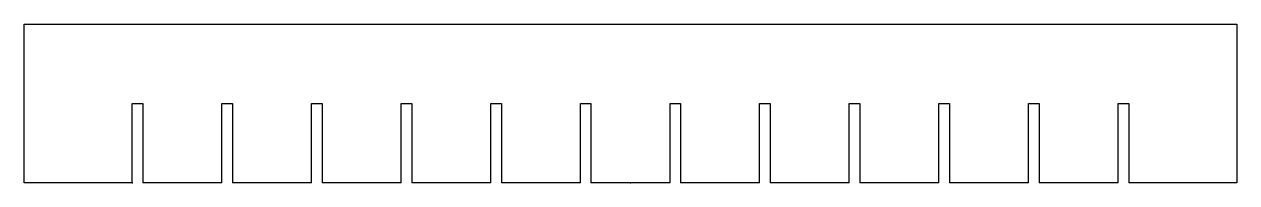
# Model space of a CAD drawing. Extents: x 0 to 230, y 0 to 30.
import ezdxf

# ---------------------------------------------------------------- set-up
doc = ezdxf.new("R2010")
doc.units = 0
doc.layers.get('0').update_dxf_attribs({"linetype": 'CONTINUOUS'})

msp = doc.modelspace()

# ---------------------------------------------------------------- linework, layer by layer
for points in [[(20.5, 0), (0, 0), (0, 30), (230, 30), (230, 0), (209.5, 0)], [(20.5, 0), (20.5, 15), (22.5, 15), (22.5, 0)], [(37.5, 0), (37.5, 15), (39.5, 15), (39.5, 0)], [(54.5, 0), (54.5, 15), (56.5, 15), (56.5, 0)], [(71.5, 0), (71.5, 15), (73.5, 15), (73.5, 0)], [(88.5, 0), (88.5, 15), (90.5, 15), (90.5, 0)], [(105.5, 0), (105.5, 15), (107.5, 15), (107.5, 0)], [(122.5, 0), (122.5, 15), (124.5, 15), (124.5, 0)], [(139.5, 0), (139.5, 15), (141.5, 15), (141.5, 0)], [(156.5, 0), (156.5, 15), (158.5, 15), (158.5, 0)], [(173.5, 0), (173.5, 15), (175.5, 15), (175.5, 0)], [(173.5, 0), (173.5, 15), (175.5, 15), (175.5, 0)], [(173.5, 0), (173.5, 15), (175.5, 15), (175.5, 0)], [(173.5, 0), (173.5, 15), (175.5, 15), (175.5, 0)], [(190.5, 0), (190.5, 15), (192.5, 15), (192.5, 0)], [(190.5, 0), (190.5, 15), (192.5, 15), (192.5, 0)], [(190.5, 0), (190.5, 15), (192.5, 15), (192.5, 0)], [(190.5, 0), (190.5, 15), (192.5, 15), (192.5, 0)], [(207.5, 0), (207.5, 15), (209.5, 15), (209.5, 0)], [(37.5, 0), (22.5, 0)], [(54.5, 0), (39.5, 0)], [(71.5, 0), (56.5, 0)], [(88.5, 0), (73.5, 0)], [(105.5, 0), (90.5, 0)], [(122.5, 0), (107.5, 0)], [(139.5, 0), (124.5, 0)], [(156.5, 0), (141.5, 0)], [(173.5, 0), (158.5, 0)], [(190.5, 0), (175.5, 0)], [(207.5, 0), (192.5, 0)]]:
    msp.add_lwpolyline(points)
for p in [(20.5, 0), (115, 0), (115, 0)]:
    msp.add_point(p)

doc.saveas('drawing.dxf')
